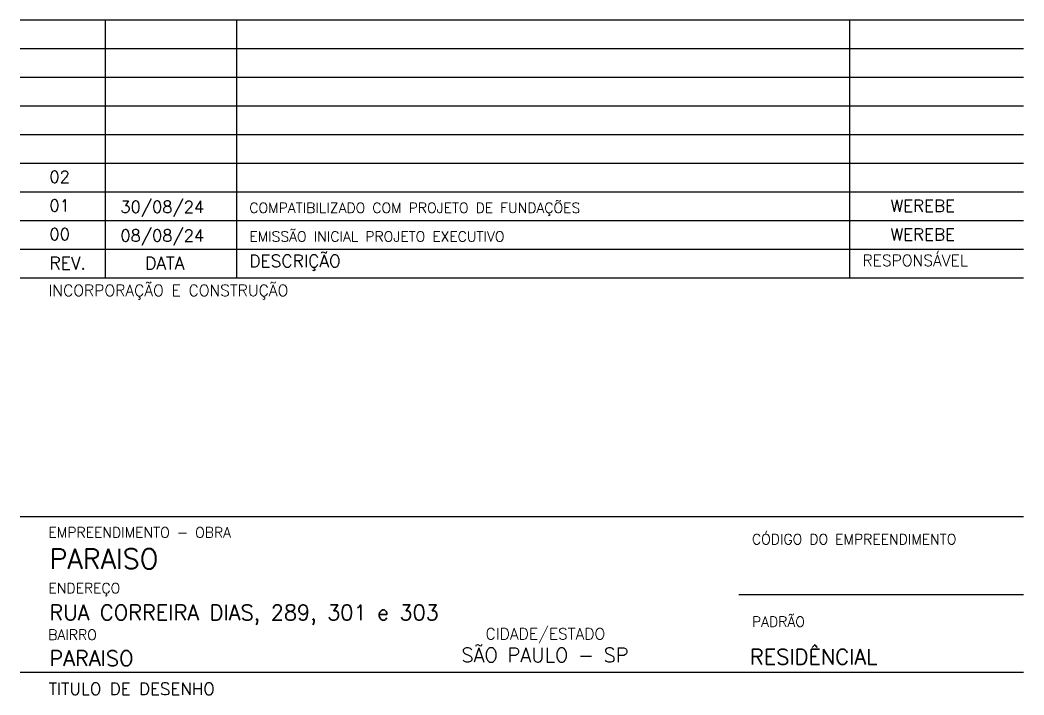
# Model space of a CAD drawing. Extents: x 1476 to 8419, y 491 to 3991.
# Drawn here: x 7485 to 8369, y 1180 to 1775 of the extents above; entities that cross this region are included whole.
import ezdxf

# ---------------------------------------------------------------- set-up
doc = ezdxf.new("R2010")
doc.units = 0
doc.header["$MEASUREMENT"] = 0
for name, color, linetype in [('1', 1, 'CONTINUOUS'), ('3', 3, 'CONTINUOUS'), ('4', 4, 'CONTINUOUS'), ('6', 6, 'CONTINUOUS'), ('9', 9, 'CONTINUOUS')]:
    doc.layers.add(name, color=color, linetype=linetype)
doc.styles.get("Standard").update_dxf_attribs({"font": 'ROMANS.SHX'})

msp = doc.modelspace()

# ---------------------------------------------------------------- linework, layer by layer
at = {"layer": '1', "linetype": 'Continuous'}
for p, q in [((8369.127539, 1547.155801), (7484.895681, 1547.155801)), ((8369.127539, 1336.641449), (7484.895681, 1336.641449)), ((8369.127539, 1268.080276), (8118.099189, 1268.080276)), ((8369.127539, 1199.519104), (7484.895681, 1199.519104))]:
    msp.add_line(p, q, dxfattribs=at)
at = {"layer": '9', "linetype": 'Continuous'}
for p, q in [((8369.384196, 1774.529708), (7484.895681, 1774.529708)), ((7559.92907, 1774.529708), (7559.92907, 1547.155801)), ((7675.865651, 1547.155801), (7675.865651, 1774.529708)), ((8216.139359, 1547.155801), (8216.139359, 1774.529708)), ((8369.127539, 1749.26594), (7484.895681, 1749.26594)), ((8369.127539, 1724.002173), (7484.895681, 1724.002173)), ((8369.127539, 1698.738406), (7484.895681, 1698.738406)), ((8369.127539, 1673.474638), (7484.895681, 1673.474638)), ((8369.127539, 1648.210871), (7484.895681, 1648.210871)), ((8369.127539, 1622.947103), (7484.895681, 1622.947103)), ((8369.127539, 1597.683336), (7484.895681, 1597.683336)), ((8369.127539, 1572.419569), (7484.895681, 1572.419569))]:
    msp.add_line(p, q, dxfattribs=at)

# ---------------------------------------------------------------- texts
at = {"layer": '3', "linetype": 'Continuous'}
for s, height, p in [('02', 10.5, (7510.782486, 1631.155763)), ('01', 10.5, (7510.782486, 1605.891996)), ('30/08/24', 10.5, (7573.295751, 1604.636421)), ('COMPATIBILIZADO COM PROJETO DE FUNDAÇÕES', 9, (7686.853623, 1604.523111)), ('WEREBE', 10.749893, (8251.91877, 1605.457043)), ('00', 10.499895, (7510.782486, 1580.628228)), ('08/08/24', 10.5, (7573.295751, 1579.372654)), ('EMISSÃO INICIAL PROJETO EXECUTIVO', 9, (7686.853623, 1579.259344)), ('WEREBE', 10.749893, (8251.91877, 1580.193275)), ('REV.', 10.99989, (7510.782486, 1554.864466)), ('DATA', 10.99989, (7595.112143, 1554.864466)), ('DESCRIÇÃO', 10.99989, (7686.853623, 1556.69619)), ('RESPONSÁVEL', 9.9999, (8227.127331, 1557.69618)), ('INCORPORAÇÃO E CONSTRUÇÃO', 9.9999, (7509.932859, 1531.276885)), ('EMPREENDIMENTO - OBRA', 8.99991, (7509.932859, 1318.537397)), ('CÓDIGO DO EMPREENDIMENTO', 8.99991, (8129.749966, 1312.491046)), ('ENDEREÇO', 8.99991, (7509.932859, 1269.375451)), ('PADRÃO', 8.99991, (8129.749966, 1239.865775)), ('CIDADE/ESTADO', 9.9999, (7895.020583, 1228.670556)), ('BAIRRO', 8.99991, (7509.709505, 1228.358501)), ('TITULO DE DESENHO', 10.749893, (7509.932859, 1179.812221))]:
    msp.add_text(s, height=height, dxfattribs=at).set_placement(p)
at = {"layer": '4', "linetype": 'Continuous'}
for s, height, p in [('RUA CORREIRA DIAS, 289, 301 e 303', 13.5, (7510.782486, 1245.687415)), ('SÃO PAULO - SP', 12.499875, (7873.696121, 1208.748954)), ('RESIDÊNCIAL', 13.5, (8128.027828, 1206.682591)), ('PARAISO', 13.5, (7510.782486, 1205.336345))]:
    msp.add_text(s, height=height, dxfattribs=at).set_placement(p)
at = {"layer": '6', "linetype": 'Continuous'}
msp.add_text('PARAISO', height=17.5, dxfattribs=at).set_placement((7510.782486, 1290.977793))

doc.saveas('drawing.dxf')
